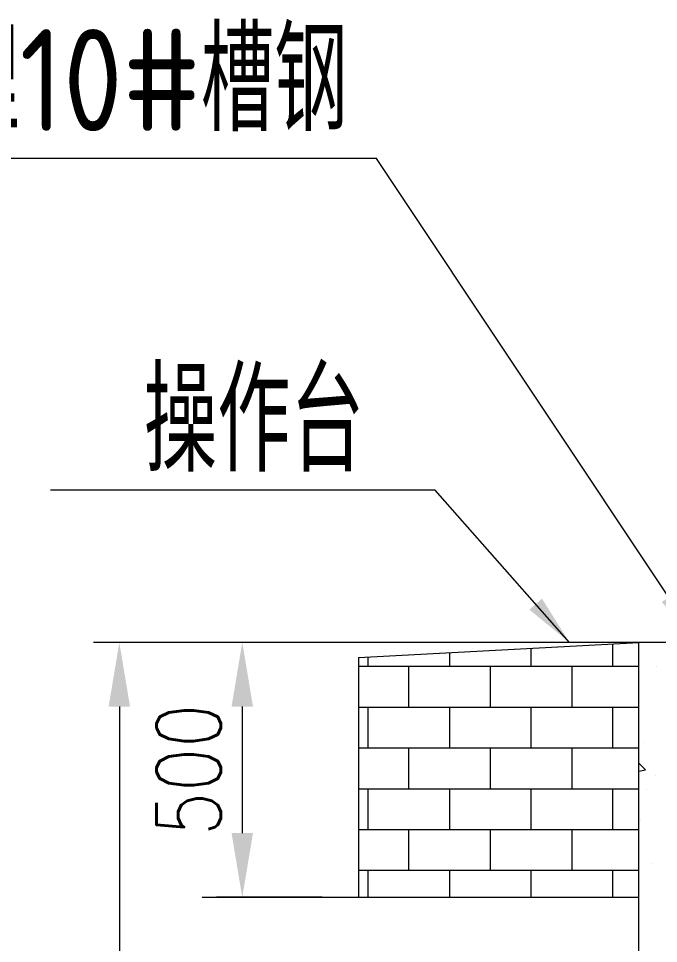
# Model space of a CAD drawing. Header units: millimetres. Extents: x 0 to 87554, y -20854 to 20404.
# Drawn here: x 64872 to 66127, y 14182 to 15996 of the extents above; entities that cross this region are included whole.
import ezdxf

# ---------------------------------------------------------------- set-up
doc = ezdxf.new("R2010")
doc.units = ezdxf.units.MM
doc.layers.get('0').update_dxf_attribs({"lineweight": 15})
doc.layers.get('Defpoints').update_dxf_attribs({"lineweight": 15})
doc.styles.add('GB', font='gbenor.shx', dxfattribs={"bigfont": 'gbcbig.shx'})
doc.styles.get("Standard").update_dxf_attribs({"font": 'isocp.shx', "width": 0.707, "bigfont": 'hztxt.shx'})
doc.styles.add('TH_GBDIM', font='romans.shx', dxfattribs={"width": 0.8, "bigfont": 'gbcbig.shx'})
doc.dimstyles.new('1TH_GBDIM', dxfattribs={"dimscale": 42, "dimtxt": 3, "dimasz": 3, "dimexe": 1.2, "dimexo": 0, "dimgap": 1, "dimtad": 1, "dimdec": 1, "dimlfac": -1.5, "dimdsep": 46, "dimtxsty": 'TH_GBDIM', "dimcen": 2.5, "dimclrd": 130, "dimclre": 130, "dimclrt": 3, "dimadec": 0, "dimazin": 2, "dimtfac": 0.714286, "dimtdec": 1, "dimtmove": 0, "dimatfit": 3, "dimfxl": 1, "dimtolj": 1, "dimtzin": 0, "dimlwd": -1, "dimlwe": -1, "dimarcsym": 0})
doc.dimstyles.new('ZGS', dxfattribs={"dimtxt": 25, "dimasz": 10, "dimexe": 5, "dimexo": 3, "dimgap": 5, "dimtad": 1, "dimtoh": 1, "dimdec": 0, "dimtxsty": 'Standard', "dimcen": 10, "dimclrd": 95, "dimclre": 95, "dimclrt": 95, "dimadec": 0, "dimazin": 0, "dimtfac": 1, "dimtdec": 0, "dimtmove": 0, "dimatfit": 3, "dimfxl": 1, "dimlwd": 13, "dimlwe": 13, "dimarcsym": 0})

# ---------------------------------------------------------------- blocks, each defined once
blk = doc.blocks.new('*D230')
at = {"color": 130}
for p, q in [((66088.2, 14772.5), (65260, 14772.5)), ((65310.4, 14646.5), (65310.4, 14398.5)), ((65466.9, 14272.5), (65260, 14272.5))]:
    blk.add_line(p, q, dxfattribs=at)
at = {"color": 130, "lineweight": -3}
for points in [[(65289.4, 14646.5), (65331.4, 14646.5), (65310.4, 14772.5)], [(65289.4, 14398.5), (65331.4, 14398.5), (65310.4, 14272.5)]]:
    blk.add_solid(points, dxfattribs=at)
at = {"layer": 'Defpoints', "color": 0, "lineweight": -3}
for p in [(66088.2, 14772.5), (65310.4, 14272.5), (65466.9, 14272.5)]:
    blk.add_point(p, dxfattribs=at)
at = {"color": 3, "insert": (65205.4, 14522.5), "char_height": 126, "attachment_point": 5, "rotation": 90, "style": 'TH_GBDIM'}
blk.add_mtext('\\A1;500', dxfattribs=at)
blk = doc.blocks.new('*D231')
at = {"color": 130}
for p, q in [((66088.2, 14772.5), (65018.9, 14772.5)), ((65069.3, 14646.5), (65069.3, 12898.5)), ((65963.2, 12772.5), (65018.9, 12772.5))]:
    blk.add_line(p, q, dxfattribs=at)
at = {"color": 130, "lineweight": -3}
for points in [[(65048.3, 14646.5), (65090.3, 14646.5), (65069.3, 14772.5)], [(65048.3, 12898.5), (65090.3, 12898.5), (65069.3, 12772.5)]]:
    blk.add_solid(points, dxfattribs=at)
at = {"layer": 'Defpoints', "color": 0, "lineweight": -3}
for p in [(66088.2, 14772.5), (65069.3, 12772.5), (65963.2, 12772.5)]:
    blk.add_point(p, dxfattribs=at)
at = {"color": 3, "insert": (64964.3, 13672.5), "char_height": 126, "attachment_point": 5, "rotation": 90, "style": 'TH_GBDIM'}
blk.add_mtext('\\A1;2000', dxfattribs=at)

msp = doc.modelspace()

# ---------------------------------------------------------------- hatches: boundary and pattern name
at = {"ltscale": 0.5}
h = msp.add_hatch(dxfattribs=at)
h.set_pattern_fill('AR-B816', color=1, scale=10, style=0)
h.set_pattern_definition([(180, (838597.04, 476725.41), (0, 80), []), (90, (838597.04, 476725.41), (80, 80), [80, -80])])
h.paths.add_polyline_path([(65538.212, 14742.476), (65538.212, 14272.476), (66088.212, 14272.476), (66088.212, 14772.476)])

# ---------------------------------------------------------------- linework, layer by layer
for p, q in [((65538.212, 14742.476), (66088.212, 14772.476)), ((66088.212, 13072.476), (66088.212, 14772.476)), ((66338.212, 14772.476), (66088.212, 14772.476)), ((65538.212, 14742.476), (65538.212, 14272.476)), ((66123.444, 14726.025), (66123.444, 14726.025)), ((66099.274, 14576.39), (66099.274, 14576.39)), ((66101.148, 14522.191), (66088.212, 14535.674)), ((66101.137, 14521.561), (66088.212, 14519.556)), ((66120.746, 14511.708), (66120.746, 14511.708)), ((66102.507, 14484.581), (66102.507, 14484.581)), ((66091.942, 14425.304), (66091.942, 14425.304)), ((66112.148, 14339.806), (66112.148, 14339.806)), ((66088.212, 14272.476), (65231.766, 14272.476))]:
    msp.add_line(p, q)

# ---------------------------------------------------------------- texts
at = {"color": 34, "lineweight": 15, "insert": (64585.929, 15774.285), "char_height": 200, "width": 2067.61854, "attachment_point": 7, "style": 'GB'}
msp.add_mtext('预埋10#槽钢', dxfattribs=at)
at = {"color": 34, "lineweight": 15, "insert": (65549.152, 15106.942), "char_height": 200, "attachment_point": 9, "style": 'GB'}
msp.add_mtext('操作台', dxfattribs=at)

# ---------------------------------------------------------------- dimensions: what is measured, and where the dimension line sits
for base, p2, picture, middle in [((65069.277, 12772.476), (65963.212, 12772.476), '*D231', (65069.277, 13672.476)), ((65310.424, 14272.476), (65466.87, 14272.476), '*D230', (65310.424, 14522.476))]:
    dim = msp.add_linear_dim(base=base, p1=(66088.212, 14772.476), p2=p2, angle=90, dimstyle='1TH_GBDIM', override={"dimarcsym": 1})
    dim.commit()
    dim.dimension.update_dxf_attribs({"geometry": picture, "text_midpoint": middle, "dimtype": 160})

# ---------------------------------------------------------------- leaders
at = {"color": 4, "lineweight": 13}
for points in [[(66201.996, 14777.476), (65573.506, 15721.161), (64536.152, 15721.161)], [(65951.811, 14772.476), (65688.327, 15071.169), (64934.425, 15071.169)]]:
    msp.add_leader(points, dimstyle='ZGS', override={"dimasz": 100, "dimgap": 5, "dimtad": 0, "dimfxl": 30}, dxfattribs=at)

doc.saveas('drawing.dxf')
